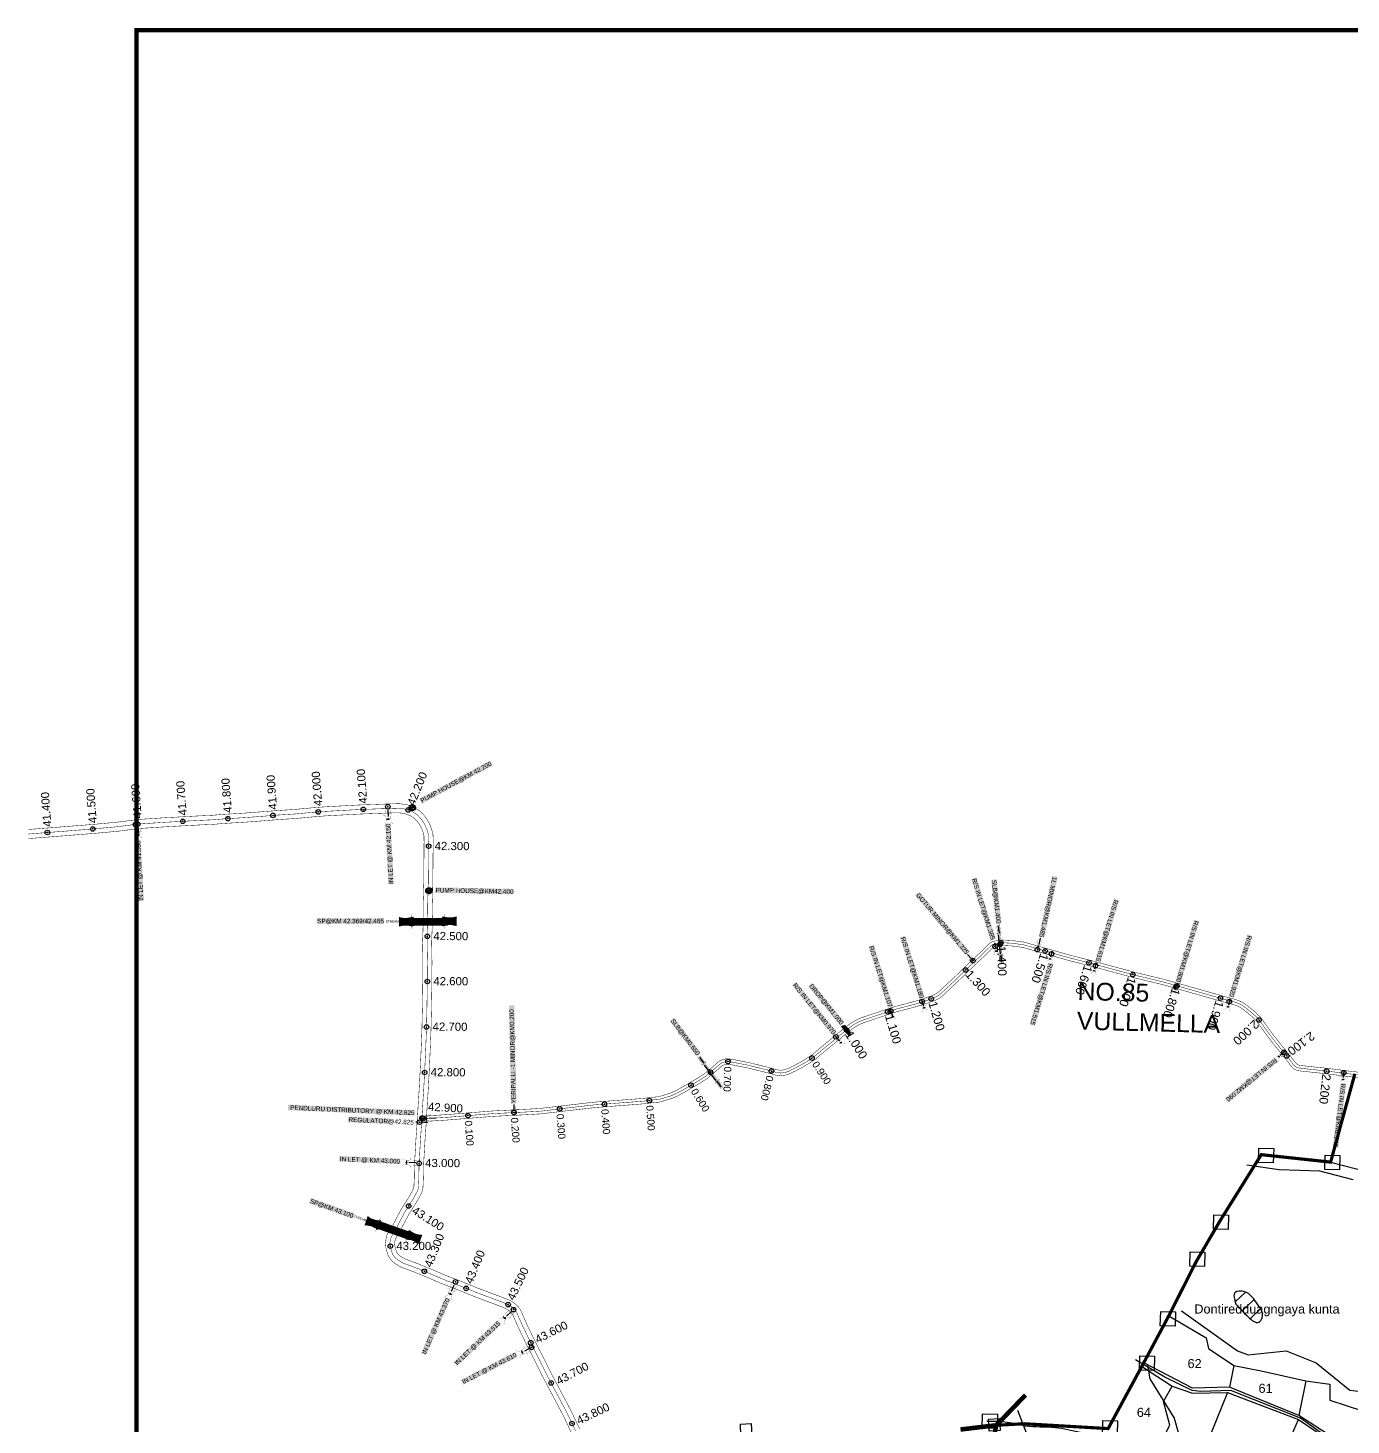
# Model space of a CAD drawing. Header units: inches. Extents: x 204181 to 273365, y 1587708 to 1600456.
# Drawn here: x 205473 to 208388, y 1596483 to 1599561 of the extents above; entities that cross this region are included whole.
import ezdxf
from ezdxf.enums import TextEntityAlignment as Align

# ---------------------------------------------------------------- set-up
doc = ezdxf.new("R2010")
doc.units = ezdxf.units.IN
doc.header["$LTSCALE"] = 15
doc.header["$MEASUREMENT"] = 0
doc.header["$PDMODE"] = 32
doc.header["$PDSIZE"] = 10
doc.linetypes.add('ACAD_ISO02W100', pattern=[15, 12, -3])
doc.linetypes.add('HIDDEN2', pattern=[0.1875, 0.125, -0.0625])
for name, color, linetype in [('BOUNDRY STONES', 240, 'Continuous'), ('CANAL1', 7, 'Continuous'), ('CSMark', 72, 'Continuous'), ('HILLS', 3, 'Continuous'), ('PLOT NOS', 7, 'Continuous'), ('PLOTS', 7, 'Continuous'), ('ROADS', 1, 'Continuous'), ('STREAMS', 4, 'Continuous'), ('STRUCTURE', 5, 'Continuous'), ('TEXT', 1, 'Continuous'), ('text2', 7, 'Continuous'), ('VILLAGE BOUNDARY STONES', 1, 'Continuous'), ('VILLAGE BOUNDRY', 5, 'Continuous'), ('WUA-16', 3, 'Continuous')]:
    doc.layers.add(name, color=color, linetype=linetype)
doc.styles.get("Standard").update_dxf_attribs({"font": 'arial.ttf'})
doc.dimstyles.get("Standard").update_dxf_attribs({"dimtxt": 0.18, "dimasz": 0.18, "dimexe": 0.18, "dimexo": 0.0625, "dimgap": 0.09, "dimtad": 0, "dimtih": 1, "dimtoh": 1, "dimdec": 4, "dimzin": 0, "dimdsep": 46, "dimtxsty": 'Standard', "dimcen": 0.09, "dimadec": 0, "dimazin": 0, "dimtfac": 1, "dimtdec": 4, "dimtofl": 0, "dimtmove": 0, "dimatfit": 3, "dimfxl": 1, "dimtolj": 1, "dimtzin": 0, "dimarcsym": 0})

# ---------------------------------------------------------------- blocks, each defined once
blk = doc.blocks.new('PUMP')
at = {"layer": 'text2', "linetype": 'Continuous'}
h = blk.add_hatch(color=5, dxfattribs=at)
h.dxf.hatch_style = 1
edge = h.paths.add_edge_path(flags=17)
edge.add_arc((0, 0), 10.1, 0, 360)
edge = h.paths.add_edge_path()
edge.add_arc((0, 0), 13.4, 0, 360)
h = blk.add_hatch(dxfattribs=at)
h.set_pattern_fill('ANSI37', color=1, scale=10)
h.set_pattern_definition([(45, (-205292.2248, -1596949.1993), (-0.8838834765, 0.8838834765), []), (135, (-205292.2248, -1596949.1993), (-0.8838834765, -0.8838834765), [])])
h.paths.add_polyline_path([(0, 10.1), (0, 0), (10.1, 0, 0.414214)])
h.paths.add_polyline_path([(0, 0), (-10.1, 0, 0.414214), (0, -10.1)])
at = {"layer": 'text2', "color": 5, "linetype": 'Continuous'}
for radius in [13.4, 10.1]:
    blk.add_circle((0, 0), radius, dxfattribs=at)
at = {"layer": 'text2', "linetype": 'Continuous'}
blk.add_circle((0, 0), 1.3, dxfattribs=at)
blk = doc.blocks.new('DROP')
h = blk.add_hatch()
h.set_pattern_fill('ANSI31', color=1, scale=10, angle=45)
h.set_pattern_definition([(90, (-324.4107, -25.7687), (-1.25, 0), [])])
h.paths.add_polyline_path([(-9.9, -4.3), (-13.8, 4.1), (13.8, 4.1), (10.2, -4.3)])
at = {"layer": 'STRUCTURE', "color": 5, "const_width": 0.49}
blk.add_lwpolyline([(-9.9, -4.3), (-13.8, 4.1), (13.8, 4.1), (10.2, -4.3), (-9.9, -4.3)], dxfattribs=at)
at = {"layer": 'STRUCTURE', "color": 5}
blk.add_circle((0, 0), 1.33, dxfattribs=at)
blk = doc.blocks.new('OT')
at = {"layer": 'STRUCTURE', "color": 190}
for points, const_width in [([(769751.4, 1706595.8), (769729.4, 1706595.8)], 0.5), ([(769751.4, 1706579), (769729.4, 1706579)], 0.5), ([(769775.2, 1706601.8), (769775.2, 1706597.8), (769769.2, 1706593.8), (769761.8, 1706593.8), (769754.4, 1706593.8), (769748.4, 1706597.8), (769748.4, 1706601.8)], 0.5), ([(769748.4, 1706573), (769748.4, 1706577), (769754.4, 1706581), (769761.8, 1706581), (769761.8, 1706581), (769761.8, 1706581), (769769.2, 1706581), (769775.2, 1706577), (769775.2, 1706573)], 0.5), ([(769761.8, 1706593.8), (769761.8, 1706581)], 2.5)]:
    blk.add_lwpolyline(points, dxfattribs=dict(at, const_width=const_width))
at = {"layer": 'STRUCTURE', "color": 0}
blk.add_circle((769761.8, 1706587.4), 1.87, dxfattribs=at)
blk.add_leader([(769732.6, 1706587.4), (769753.8, 1706587.4)], dimstyle='Standard', override={"dimasz": 10, "dimgap": 0.09, "dimtad": 0}, dxfattribs=at)
blk = doc.blocks.new('SP')
at = {"layer": 'STRUCTURE'}
h = blk.add_hatch(dxfattribs=at)
h.set_pattern_fill('DASH', color=256, scale=8, style=0)
edge = h.paths.add_edge_path()
edge.add_spline(control_points=[(769825.7, 1706742.1), (769825.3, 1706741.8), (769823.8, 1706740.8), (769820.9, 1706740.3), (769817, 1706739.7), (769811.4, 1706738.9), (769804, 1706739.7), (769798.4, 1706741), (769795.6, 1706741.6)], knot_values=[0, 0, 0, 0, 1.613557, 5.24513, 8.624976, 13.470124, 22.190216, 30.746377, 30.746377, 30.746377, 30.746377], degree=3, periodic=0)
edge.add_line((769795.6, 1706741.6), (769792.6, 1706739.6))
edge.add_line((769792.6, 1706739.6), (769732.6, 1706739.6))
edge.add_line((769732.6, 1706739.6), (769729.6, 1706741.6))
edge.add_spline(control_points=[(769729.6, 1706741.6), (769726.9, 1706740.9), (769721.3, 1706739.5), (769713.9, 1706738.5), (769708.3, 1706739.1), (769704.4, 1706739.6), (769701.5, 1706740), (769700, 1706741), (769699.5, 1706741.3)], knot_values=[0, 0, 0, 0, 8.556161, 17.276253, 22.121402, 25.501247, 29.13282, 30.746377, 30.746377, 30.746377, 30.746377], degree=3, periodic=0)
edge.add_line((769699.5, 1706741.3), (769699.5, 1706722.1))
edge.add_spline(control_points=[(769699.5, 1706722.1), (769700, 1706722.4), (769701.4, 1706723.4), (769704.3, 1706724), (769708.2, 1706724.5), (769713.8, 1706725.3), (769721.2, 1706724.5), (769726.8, 1706723.3), (769729.6, 1706722.6)], knot_values=[0, 0, 0, 0, 1.613557, 5.24513, 8.624976, 13.470124, 22.190216, 30.746377, 30.746377, 30.746377, 30.746377], degree=3, periodic=0)
edge.add_line((769729.6, 1706722.6), (769732.6, 1706724.6))
edge.add_line((769732.6, 1706724.6), (769792.6, 1706724.6))
edge.add_line((769792.6, 1706724.6), (769795.6, 1706722.6))
edge.add_spline(control_points=[(769795.6, 1706722.6), (769798.4, 1706723.3), (769803.9, 1706724.8), (769811.3, 1706725.8), (769817, 1706725.1), (769820.9, 1706724.7), (769823.8, 1706724.2), (769825.2, 1706723.3), (769825.7, 1706723)], knot_values=[0, 0, 0, 0, 8.556161, 17.276253, 22.121402, 25.501247, 29.13282, 30.746377, 30.746377, 30.746377, 30.746377], degree=3, periodic=0)
edge.add_line((769825.7, 1706723), (769825.7, 1706742.1))
h.paths.add_polyline_path([(769764.2, 1706732.1, -1), (769761.1, 1706732.1, -1)], flags=0)
h.paths.add_polyline_path([(769761.1, 1706732.1, 1), (769764.2, 1706732.1, 1)], flags=16)
at = {"layer": 'STRUCTURE', "const_width": 0.628}
for points in [[(769726.6, 1706747.6), (769726.6, 1706743.6), (769732.6, 1706739.6), (769792.6, 1706739.6), (769798.6, 1706743.6), (769798.6, 1706747.6)], [(769726.6, 1706716.6), (769726.6, 1706720.6), (769732.6, 1706724.6), (769792.6, 1706724.6), (769798.6, 1706720.6), (769798.6, 1706716.6)]]:
    blk.add_lwpolyline(points, dxfattribs=at)
at = {"layer": 'STRUCTURE', "color": 3}
blk.add_lwpolyline([(769732.6, 1706724.6), (769792.6, 1706724.6)], dxfattribs=at)
blk.add_lwpolyline([(769732.6, 1706724.6), (769792.6, 1706724.6)], dxfattribs=at)
at = {"layer": 'STRUCTURE', "color": 0}
blk.add_circle((769762.6, 1706732.1), 1.55, dxfattribs=at)
at = {"layer": 'STRUCTURE'}
for points in [[(769699.5, 1706741.3), (769700.9, 1706740.5), (769704.4, 1706739.6), (769707.8, 1706739.2), (769712.6, 1706738.8), (769721.3, 1706739.7), (769729.6, 1706741.6)], [(769825.7, 1706742.1), (769824.3, 1706741.3), (769820.8, 1706740.3), (769817.5, 1706739.8), (769812.7, 1706739.2), (769804, 1706739.9), (769795.6, 1706741.6)], [(769699.5, 1706722.1), (769700.9, 1706723), (769704.4, 1706724), (769707.7, 1706724.5), (769712.5, 1706725), (769721.2, 1706724.4), (769729.6, 1706722.6)], [(769825.7, 1706723), (769824.3, 1706723.8), (769820.8, 1706724.7), (769817.4, 1706725.1), (769812.6, 1706725.5), (769803.9, 1706724.6), (769795.6, 1706722.6)]]:
    blk.add_spline(points, degree=3, dxfattribs=at)
at = {"layer": 'STRUCTURE', "color": 0}
blk.add_text('STREAM', height=5, dxfattribs=at).set_placement((769684.3, 1706732.1), align=Align.MIDDLE_CENTER)
for points in [[(769727.4, 1706732.1), (769700.8, 1706732.1)], [(769824.4, 1706732.1), (769800.5, 1706732.1)]]:
    blk.add_leader(points, dimstyle='Standard', override={"dimasz": 10, "dimgap": 0.09, "dimtad": 0}, dxfattribs=at)
blk = doc.blocks.new('1INLET')
at = {"layer": 'STRUCTURE', "color": 190}
for points, const_width in [([(9.4, 10.1), (9.4, 7.3), (5.2, 4.5), (0, 4.5), (0, 4.5), (0, 4.5), (-5.2, 4.5), (-9.4, 7.3), (-9.4, 10.1)], 0.35), ([(0, -4.5), (0, 4.5)], 1.75), ([(7.3, 5.9), (22.7, 5.9)], 0.35), ([(-9.4, -10.1), (-9.4, -7.3), (-5.2, -4.5), (0, -4.5), (5.2, -4.5), (9.4, -7.3), (9.4, -10.1)], 0.35), ([(7.3, -5.9), (22.7, -5.9)], 0.35)]:
    blk.add_lwpolyline(points, dxfattribs=dict(at, const_width=const_width))
at = {"layer": 'STRUCTURE', "color": 0}
blk.add_circle((0, 0), 1.31, dxfattribs=at)
blk.add_leader([(26, 0.1), (5.6, 0)], dimstyle='Standard', override={"dimasz": 8, "dimgap": 0.09, "dimtad": 0}, dxfattribs=at)
blk = doc.blocks.new('1SLB')
at = {"layer": 'STRUCTURE'}
h = blk.add_hatch(dxfattribs=at)
h.set_pattern_fill('DOTS', color=6, scale=14, angle=320.3722, style=0)
h.set_pattern_definition([(320.372247934, (-538945.0768, -1194857.3203), (0.89503691186, 0.39489261377), [0, -0.875])])
h.paths.add_polyline_path([(-43.8, 3.5), (-43.8, -3.5), (-23.1, -3.5), (-21, -2.1), (21, -2.1), (23.1, -3.5), (43.8, -3.5), (43.8, 3.5), (23.1, 3.5), (21, 2.1), (-21, 2.1), (-23.1, 3.5)])
at = {"layer": 'STRUCTURE', "color": 6, "linetype": 'ACAD_ISO02W100', "ltscale": 0.5, "const_width": 0.35}
for points in [[(-43.8, 3.5), (-23.1, 3.5)], [(23.1, 3.5), (43.8, 3.5)], [(-43.8, -3.5), (-23.1, -3.5)], [(23.1, -3.5), (43.8, -3.5)]]:
    blk.add_lwpolyline(points, dxfattribs=at)
at = {"layer": 'STRUCTURE', "color": 6, "const_width": 0.44}
for points in [[(-25.2, 7.7), (-25.2, 4.9), (-21, 2.1), (21, 2.1), (25.2, 4.9), (25.2, 7.7)], [(-25.2, -7.7), (-25.2, -4.9), (-21, -2.1), (21, -2.1), (25.2, -4.9), (25.2, -7.7)]]:
    blk.add_lwpolyline(points, dxfattribs=at)
at = {"layer": 'STRUCTURE', "color": 6}
blk.add_lwpolyline([(-21, -2.1), (21, -2.1)], dxfattribs=at)
blk.add_lwpolyline([(-21, -2.1), (21, -2.1)], dxfattribs=at)
at = {"layer": 'STRUCTURE', "color": 0}
blk.add_circle((0, 0), 0.871, dxfattribs=at)
for points in [[(-40.8, 0), (-24.8, 0)], [(39.6, -0.2), (23.5, -0.2)]]:
    blk.add_leader(points, dimstyle='Standard', override={"dimasz": 10, "dimgap": 0.09, "dimtad": 0}, dxfattribs=at)

msp = doc.modelspace()

# ---------------------------------------------------------------- hatches: boundary and pattern name
at = {"layer": 'STREAMS'}
h = msp.add_hatch(dxfattribs=at)
h.set_pattern_fill('ANSI31', color=256, scale=7.823707, angle=-1.4023)
h.set_pattern_definition([(43.597653, (115565.613, 1525623.7), (-17.129598, 17.9893257), [])])
edge = h.paths.add_edge_path()
edge.add_spline(control_points=[(208134.3, 1596749.1), (208130.9, 1596759.7), (208124.7, 1596779.1), (208162, 1596778), (208178.4, 1596753.2), (208199.5, 1596726.8), (208181.8, 1596702.4), (208155.6, 1596725.9), (208142.3, 1596740.4), (208134.3, 1596749.1)], knot_values=[0, 0, 0, 0, 3.305356, 6.052823, 10.402759, 15.139513, 16.624444, 19.970476, 24.96048, 24.96048, 24.96048, 24.96048], degree=3, periodic=0)

# ---------------------------------------------------------------- linework, layer by layer
at = {"layer": 'BOUNDRY STONES'}
for points in [[(208185.2, 1597092.7), (208217.6, 1597091.9), (208216.8, 1597060.2), (208184.4, 1597061)], [(208331, 1597077.1), (208363.5, 1597076.3), (208362.7, 1597044.7), (208330.3, 1597045.5)], [(208085.7, 1596946.1), (208118.2, 1596945.3), (208117.4, 1596913.7), (208085, 1596914.5)], [(208033.7, 1596864.4), (208066.1, 1596863.6), (208065.4, 1596832), (208032.9, 1596832.8)], [(207968.7, 1596733), (208001.2, 1596732.2), (208000.4, 1596700.5), (207967.9, 1596701.3)], [(207922.7, 1596635.2), (207955.1, 1596634.4), (207954.3, 1596602.7), (207921.9, 1596603.5)], [(207576.5, 1596507.2), (207609, 1596506.4), (207608.2, 1596474.7), (207575.7, 1596475.5)], [(207841.4, 1596492.4), (207873.9, 1596491.6), (207873.1, 1596460), (207840.7, 1596460.8)]]:
    msp.add_lwpolyline(points, close=True, dxfattribs=at)
at = {"layer": 'CANAL1', "color": 1, "ltscale": 4, "const_width": 1}
for points in [[(205474.4, 1597794.9), (205615.7, 1597806), (205668.7, 1597810.9), (205716.7, 1597817), (205774.5, 1597820.8), (205848.4, 1597824.8), (205879.4, 1597826.2), (205903.5, 1597828.2), (205951.1, 1597831.1), (205982.7, 1597833.5), (206024.2, 1597836.7), (206061, 1597839.1), (206098.1, 1597842.5), (206127.3, 1597844.8), (206198.4, 1597848.7), (206233.4, 1597850), (206261.1, 1597851), (206291.7, 1597851.9), (206309.4, 1597849.1), (206323.3, 1597843.9), (206336.3, 1597835.9), (206346.1, 1597825.7), (206351.9, 1597818.1), (206357.2, 1597808.8), (206362.6, 1597795.3), (206365.6, 1597784.2), (206365.9, 1597768.8), (206365.7, 1597743.4), (206365.2, 1597676.2), (206363.7, 1597624), (206364.2, 1597590), (206362.6, 1597546.5), (206363.3, 1597503.4), (206363, 1597470.6), (206362.9, 1597446.2), (206362.3, 1597406.9), (206361.2, 1597355), (206359.7, 1597316.1), (206357.4, 1597264.7), (206354.9, 1597217.8), (206353.5, 1597198.5), (206351.2, 1597158), (206347.8, 1597107.8), (206344.9, 1597057), (206344.5, 1597037.4), (206344.3, 1597025.8), (206343.9, 1597016.3), (206343.5, 1597005.4), (206342.2, 1596999), (206339.6, 1596992.7), (206331.5, 1596977.5), (206311.8, 1596946.3), (206290.4, 1596905.3), (206282.9, 1596893.7), (206280.7, 1596884.1), (206281.6, 1596876.5), (206282.9, 1596871.7), (206285.3, 1596864), (206288.8, 1596858.9), (206293.9, 1596854.6), (206302.9, 1596849.1), (206330.3, 1596838.8), (206354.7, 1596829), (206391.7, 1596813.1), (206425.9, 1596799.9), (206465.9, 1596783.7), (206518.2, 1596764.1), (206529.9, 1596759.4), (206538.1, 1596755.5), (206545.2, 1596750.9), (206552.2, 1596744.8), (206558.7, 1596735.7), (206572.8, 1596703.5), (206588.7, 1596670.6), (206611.1, 1596626.5), (206622.9, 1596602.4), (206647.9, 1596555.1), (206661.3, 1596530.1), (206673.9, 1596505.1), (206688.7, 1596474)], [(205473.7, 1597774.8), (205617.4, 1597786.1), (205670.9, 1597791), (205718.6, 1597797.1), (205775.7, 1597800.8), (205849.4, 1597804.8), (205880.7, 1597806.2), (205904.9, 1597808.2), (205952.5, 1597811.1), (205984.2, 1597813.5), (206025.6, 1597816.8), (206062.6, 1597819.1), (206099.8, 1597822.6), (206128.7, 1597824.9), (206199.3, 1597828.7), (206234.2, 1597830), (206261.8, 1597831), (206290.4, 1597831.8), (206304.3, 1597829.6), (206314.5, 1597825.9), (206323.6, 1597820.2), (206330.9, 1597812.8), (206335.1, 1597807), (206339.2, 1597800.1), (206343.6, 1597789), (206345.6, 1597781.4), (206345.9, 1597768.6), (206345.7, 1597743.5), (206345.2, 1597676.6), (206343.7, 1597624.1), (206344.1, 1597590.2), (206342.6, 1597546.7), (206343.3, 1597503.3), (206343, 1597470.7), (206342.9, 1597446.4), (206342.3, 1597407.2), (206341.2, 1597355.6), (206339.7, 1597316.9), (206337.4, 1597265.7), (206334.9, 1597219), (206333.6, 1597199.8), (206331.3, 1597159.3), (206327.8, 1597109.1), (206324.9, 1597057.8), (206324.5, 1597037.7), (206324.4, 1597026.5), (206323.9, 1597017.1), (206323.6, 1597007.7), (206323, 1597004.9), (206321.5, 1597001.3), (206314.2, 1596987.5), (206294.4, 1596956.3), (206273.1, 1596915.4), (206264.1, 1596901.6), (206260.5, 1596885.2), (206261.9, 1596872.8), (206263.7, 1596866.1), (206267.1, 1596855.2), (206273.9, 1596845.3), (206282.2, 1596838.3), (206294, 1596831), (206323.1, 1596820.2), (206347, 1596810.6), (206384.2, 1596794.5), (206418.6, 1596781.3), (206458.6, 1596765), (206511, 1596745.4), (206521.9, 1596741.1), (206528.3, 1596738), (206533.1, 1596734.9), (206537.3, 1596731.2), (206541.2, 1596725.8), (206554.7, 1596695.1), (206570.8, 1596661.7), (206593.2, 1596617.6), (206605.1, 1596593.3), (206630.2, 1596545.7), (206643.5, 1596520.9), (206655.9, 1596496.3), (206670.7, 1596465.2)]]:
    msp.add_lwpolyline(points, dxfattribs=at)
at = {"layer": 'CANAL1', "color": 1, "linetype": 'HIDDEN2', "ltscale": 4, "const_width": 1}
for points in [[(205474.1, 1597784.9), (205616, 1597796), (205616, 1597796), (205669.8, 1597801), (205717.7, 1597807), (205775.1, 1597810.8), (205848.9, 1597814.8), (205880.1, 1597816.2), (205904.2, 1597818.2), (205913.7, 1597818.8), (205951.8, 1597821.1), (205983.4, 1597823.5), (206024.9, 1597826.8), (206061.8, 1597829.1), (206099, 1597832.6), (206112.7, 1597833.6), (206128, 1597834.8), (206198.8, 1597838.7), (206233.8, 1597840), (206261.4, 1597841), (206291.1, 1597841.8), (206306.9, 1597839.4), (206318.9, 1597834.9), (206330, 1597828.1), (206338.5, 1597819.2), (206343.5, 1597812.5), (206348.2, 1597804.4), (206353.1, 1597792.2), (206355.6, 1597782.8), (206355.9, 1597768.7), (206355.7, 1597743.4), (206355.2, 1597676.4), (206353.7, 1597624.1), (206354.2, 1597590.1), (206352.6, 1597546.6), (206353.3, 1597503.3), (206353, 1597470.7), (206353, 1597460), (206352.9, 1597446.3), (206352.3, 1597407), (206351.2, 1597355.3), (206349.7, 1597316.5), (206347.4, 1597265.2), (206347.1, 1597259.4), (206344.9, 1597218.4), (206343.6, 1597199.2), (206341.2, 1597158.6), (206337.8, 1597108.5), (206335, 1597059.2), (206334.9, 1597057.4), (206334.5, 1597037.6), (206334.4, 1597026.2), (206333.9, 1597016.7), (206333.5, 1597006.6), (206332.6, 1597001.9), (206330.5, 1596997), (206322.8, 1596982.5), (206303.1, 1596951.3), (206281.9, 1596910.7), (206281.7, 1596910.4), (206273.5, 1596897.6), (206270.6, 1596884.6), (206271.7, 1596874.6), (206273.3, 1596868.9), (206276.2, 1596859.6), (206281.3, 1596852.1), (206288.1, 1596846.5), (206298.4, 1596840.1), (206326.7, 1596829.5), (206350.9, 1596819.8), (206388, 1596803.8), (206422.3, 1596790.6), (206462.2, 1596774.3), (206514.6, 1596754.8), (206525.9, 1596750.3), (206533.2, 1596746.8), (206539.1, 1596742.9), (206544.7, 1596738), (206549.9, 1596730.8), (206563.7, 1596699.3), (206579.7, 1596666.2), (206602.2, 1596622), (206614, 1596597.8), (206625.8, 1596575.4), (206639, 1596550.4), (206652.4, 1596525.5), (206664.9, 1596500.7), (206679.7, 1596469.6)], [(208405.1, 1597253.9), (208337.1, 1597262.3), (208278.5, 1597268.7), (208271.6, 1597269.7), (208266.4, 1597271.9), (208263.5, 1597274.5), (208259.3, 1597279), (208251.9, 1597289.3), (208237.3, 1597307), (208220.8, 1597327.4), (208204.2, 1597349.3), (208188.6, 1597371.1), (208182.4, 1597379), (208176.5, 1597384.8), (208165.9, 1597393.9), (208157, 1597401.1), (208148.6, 1597407.3), (208140.4, 1597411.5), (208129.7, 1597415.3), (208115.3, 1597418.8), (208070.5, 1597431.7), (207975.2, 1597458.7), (207911.8, 1597473.9), (207818.1, 1597499.2), (207767.5, 1597512.1), (207722.8, 1597524.8), (207690.7, 1597534), (207665.8, 1597541), (207640.9, 1597544.3), (207619.3, 1597545.5), (207611.7, 1597544.5), (207604.6, 1597543.3), (207598.6, 1597541.4), (207594.5, 1597538.4), (207587.5, 1597531.7), (207577.1, 1597521.2), (207561.4, 1597506.4), (207537, 1597483.4), (207514.2, 1597460.9), (207491.4, 1597439.8), (207484.6, 1597433.4), (207477.9, 1597428.3), (207467.5, 1597423.2), (207456.5, 1597419.4), (207442.9, 1597414.7), (207423.1, 1597408.8), (207384.9, 1597398.9), (207324.5, 1597378.9), (207307.9, 1597373.1), (207299.6, 1597369), (207289.3, 1597362.8), (207278.3, 1597354.7), (207276.4, 1597353.2)], [(207276.4, 1597353.2), (207262, 1597341.6), (207245.4, 1597327.6), (207222.1, 1597308.7), (207205.8, 1597294.7), (207188.1, 1597282.9), (207175.9, 1597275.9), (207161.7, 1597268.4), (207149.1, 1597262.3), (207142, 1597259.8), (207131.5, 1597258.2), (207121.2, 1597259.7), (207107.4, 1597263.8), (207060.4, 1597275.3), (207027.7, 1597281.8), (207018.1, 1597283.3), (207012.1, 1597283.7), (207005.8, 1597282.1), (207001.9, 1597280.9), (206996.5, 1597277.2), (206991.5, 1597272.7), (206981.7, 1597264.1), (206965.7, 1597250.6), (206949.2, 1597240.5), (206934, 1597231.5), (206923.4, 1597225.1), (206901.5, 1597213.1), (206889.5, 1597207.9), (206877.5, 1597204.2), (206862.9, 1597200), (206853.9, 1597199.3), (206830, 1597196.4), (206719.7, 1597188), (206644.8, 1597179.3), (206603.3, 1597174.4), (206580, 1597172.9), (206544.1, 1597171.1), (206498.8, 1597168.9), (206396.5, 1597160.7), (206341.1, 1597157.3)]]:
    msp.add_lwpolyline(points, dxfattribs=at)
at = {"layer": 'CANAL1', "color": 200, "const_width": 1}
for points in [[(208405.8, 1597259.9), (208337.8, 1597268.3), (208279.3, 1597274.6), (208273.3, 1597275.5), (208269.7, 1597277), (208267.7, 1597278.8), (208263.9, 1597282.8), (208256.7, 1597293), (208242, 1597310.8), (208225.5, 1597331.1), (208209, 1597352.9), (208193.4, 1597374.7), (208186.9, 1597383), (208180.6, 1597389.3), (208169.8, 1597398.5), (208160.6, 1597405.8), (208151.7, 1597412.4), (208142.7, 1597417), (208131.4, 1597421), (208116.8, 1597424.6), (208072.1, 1597437.5), (207976.7, 1597464.5), (207913.3, 1597479.7), (207819.6, 1597505.1), (207769, 1597517.9), (207724.4, 1597530.6), (207692.3, 1597539.7), (207667, 1597546.9), (207641.5, 1597550.2), (207619.1, 1597551.5), (207610.8, 1597550.4), (207603.3, 1597549.2), (207595.8, 1597546.9), (207590.6, 1597543), (207583.3, 1597536), (207572.9, 1597525.5), (207557.3, 1597510.8), (207532.9, 1597487.7), (207510, 1597465.2), (207487.3, 1597444.2), (207480.7, 1597438), (207474.7, 1597433.4), (207465.2, 1597428.7), (207454.5, 1597425.1), (207441.1, 1597420.4), (207421.5, 1597414.6), (207383.2, 1597404.7), (207322.6, 1597384.6), (207305.6, 1597378.7), (207296.7, 1597374.3), (207285.9, 1597367.8), (207274.6, 1597359.4), (207272.7, 1597357.9)], [(208404.3, 1597248), (208336.4, 1597256.3), (208277.7, 1597262.7), (208270, 1597263.9), (208263.1, 1597266.7), (208259.3, 1597270.2), (208254.6, 1597275.2), (208247.1, 1597285.6), (208232.7, 1597303.2), (208216.1, 1597323.7), (208199.4, 1597345.8), (208183.8, 1597367.5), (208177.9, 1597375), (208172.4, 1597380.4), (208162.1, 1597389.2), (208153.3, 1597396.3), (208145.4, 1597402.2), (208138, 1597406), (208128, 1597409.5), (208113.7, 1597413), (208068.9, 1597425.9), (207973.7, 1597452.9), (207910.3, 1597468.1), (207816.6, 1597493.4), (207765.9, 1597506.3), (207721.2, 1597519.1), (207689.1, 1597528.2), (207664.6, 1597535.1), (207640.4, 1597538.3), (207619.6, 1597539.5), (207612.6, 1597538.5), (207606, 1597537.5), (207601.3, 1597536), (207598.4, 1597533.8), (207591.7, 1597527.4), (207581.3, 1597516.9), (207565.5, 1597502.1), (207541.2, 1597479.1), (207518.3, 1597456.6), (207495.5, 1597435.4), (207488.5, 1597428.8), (207481.1, 1597423.1), (207469.8, 1597417.6), (207458.4, 1597413.8), (207444.8, 1597409), (207424.7, 1597403), (207386.6, 1597393.2), (207326.5, 1597373.2), (207310.2, 1597367.6), (207302.5, 1597363.8), (207292.6, 1597357.8), (207281.9, 1597349.9), (207280.2, 1597348.5)], [(207272.7, 1597357.9), (207258.2, 1597346.2), (207241.6, 1597332.2), (207218.3, 1597313.3), (207202.1, 1597299.5), (207185, 1597288), (207173, 1597281.1), (207158.9, 1597273.7), (207146.8, 1597267.8), (207140.6, 1597265.6), (207131.5, 1597264.3), (207122.5, 1597265.6), (207108.9, 1597269.6), (207061.7, 1597281.2), (207028.7, 1597287.7), (207018.8, 1597289.3), (207011.5, 1597289.8), (207004.2, 1597287.9), (206999.3, 1597286.3), (206992.7, 1597281.9), (206987.5, 1597277.1), (206977.8, 1597268.6), (206962.1, 1597255.5), (206946.1, 1597245.6), (206931, 1597236.6), (206920.4, 1597230.4), (206898.8, 1597218.5), (206887.4, 1597213.6), (206875.8, 1597210), (206861.9, 1597205.9), (206853.3, 1597205.3), (206829.4, 1597202.4), (206719.2, 1597194), (206644.1, 1597185.2), (206602.7, 1597180.4), (206579.6, 1597178.9), (206543.8, 1597177.1), (206498.4, 1597174.8), (206396.1, 1597166.7), (206340.7, 1597163.3)], [(207280.2, 1597348.5), (207265.8, 1597337), (207249.2, 1597323), (207226, 1597304.1), (207209.4, 1597289.9), (207191.3, 1597277.9), (207178.8, 1597270.6), (207164.4, 1597263), (207151.4, 1597256.7), (207143.5, 1597253.9), (207131.5, 1597252.2), (207119.9, 1597253.8), (207105.8, 1597258), (207059.1, 1597269.4), (207026.6, 1597275.9), (207017.4, 1597277.3), (207012.6, 1597277.7), (207007.5, 1597276.3), (207004.5, 1597275.4), (207000.2, 1597272.5), (206995.5, 1597268.2), (206985.6, 1597259.5), (206969.2, 1597245.7), (206952.3, 1597235.4), (206937.1, 1597226.3), (206926.4, 1597219.9), (206904.1, 1597207.7), (206891.6, 1597202.3), (206879.3, 1597198.5), (206864, 1597194.1), (206854.5, 1597193.3), (206830.6, 1597190.5), (206720.3, 1597182), (206645.5, 1597173.3), (206603.8, 1597168.4), (206580.3, 1597166.9), (206544.4, 1597165.1), (206499.2, 1597162.9), (206396.9, 1597154.7), (206341.5, 1597151.3)]]:
    msp.add_lwpolyline(points, dxfattribs=at)
at = {"layer": 'HILLS'}
for points in [[(208392.9, 1597023), (208319.4, 1597041.7), (208229.8, 1597045.1), (208158.6, 1597055)], [(208014.7, 1596734.3), (208137.9, 1596646.2), (208161.1, 1596637.5), (208244.8, 1596646), (208311.1, 1596619.9), (208385.1, 1596559.4), (208435, 1596553.8)]]:
    msp.add_lwpolyline(points, dxfattribs=at)
at = {"layer": 'PLOTS'}
for points in [[(208343, 1597062), (208457.6, 1597032.6), (208499.2, 1597019.1), (208506.9, 1596977.7), (208566.9, 1596950), (208637.6, 1596915.1), (208755, 1596896.3), (208769.4, 1596893.1), (208892.7, 1596872.5), (208904.5, 1596895.8), (208978.7, 1596875), (209042.1, 1596857.3), (209054.1, 1596854.2), (209201, 1596780.5), (209242.3, 1596787.8), (209278.5, 1596780), (209325.3, 1596771.4), (209376.1, 1596760.9), (209438.8, 1596750.1)], [(207986.6, 1596723.4), (208068.8, 1596674.9), (208073.9, 1596651.6), (208130.1, 1596613.9), (208190.2, 1596602.2), (208288.1, 1596579.8), (208341.2, 1596572.6), (208341.1, 1596537.4), (208413.5, 1596514), (208425.6, 1596527.8), (208449, 1596523.3), (208497.6, 1596535.8), (208562.8, 1596542.9), (208616.7, 1596550.5), (208739.6, 1596555.4), (208862.8, 1596561), (208917.2, 1596654.8), (209039.5, 1596664.3)], [(209856.2, 1595880.8), (209745.9, 1595889.9), (209665.1, 1595909.9), (209649.6, 1595910.3), (209554, 1595949), (209475.9, 1595977.8), (209406.9, 1596058.7), (209266.5, 1596101.5), (209243.3, 1596105.9), (209181.1, 1596138.2), (209096.3, 1596175.6), (208949.8, 1596242.2), (208867.7, 1596277), (208688.7, 1596300), (208590, 1596327.8), (208541, 1596347.2), (208482.1, 1596375.4), (208407.9, 1596416), (208273.2, 1596503.4), (208120.3, 1596565.8), (208038.5, 1596563.9), (207931.2, 1596619.5)], [(207926.4, 1596612.4), (207993.9, 1596568.1), (208038.8, 1596552.9), (208115.8, 1596554.7), (208272, 1596494.8), (208388.1, 1596416.3), (208416.1, 1596394), (208487.4, 1596357.1), (208538.1, 1596332.5), (208679.7, 1596294.1), (208810.4, 1596270.9), (208944.6, 1596231.4)], [(208130.1, 1596613.9), (208120.3, 1596565.8)], [(207958.3, 1596422.3), (207988.5, 1596482.7), (207974.6, 1596534.8), (207993.9, 1596568.1)], [(208115.8, 1596554.7), (208053.5, 1596400.3), (208034.8, 1596362.5)], [(208288.1, 1596579.8), (208273.2, 1596503.4)], [(208149.1, 1596233.2), (208251.9, 1596447.6), (208272, 1596494.8)]]:
    msp.add_lwpolyline(points, dxfattribs=at)
at = {"layer": 'ROADS'}
for points in [[(209894.8, 1595873.3), (209795.3, 1595882.4), (209669.2, 1595900.4), (209516.3, 1595951), (209474.4, 1595960.9), (209402.6, 1595999.4), (209355.3, 1596037.8), (209176.3, 1596127.7), (209063.3, 1596180.9), (208959.4, 1596227.1), (208877.4, 1596264), (208800.7, 1596277.7), (208692.8, 1596296.5), (208643.3, 1596308.4), (208527.6, 1596343.3), (208416.2, 1596399.7), (208315.6, 1596469.6), (208276.6, 1596498.1), (208123.2, 1596558.4), (208057.5, 1596556.6), (208038.2, 1596559.1), (207977.8, 1596587.9), (207913.4, 1596626)], [(207939.5, 1596614.2), (207944.8, 1596584.8), (207998.3, 1596498.1), (208026.7, 1596396.3)], [(207653.4, 1596515.7), (207684.3, 1596435.2), (207716.7, 1596347.1), (207730.5, 1596244.6), (207752.8, 1596046.2), (207742.2, 1596012), (207855.1, 1596003.7), (207896.9, 1595958.7), (207817.2, 1595964), (207711, 1595972.6), (207621.9, 1595980.1), (207510.1, 1595988.2), (207384, 1595998.9)]]:
    msp.add_lwpolyline(points, dxfattribs=at)
at = {"layer": 'STREAMS'}
for points in [[(208134.3, 1596749.1), (208132.5, 1596774.9), (208153.9, 1596776), (208179.1, 1596753.2), (208192.1, 1596718.5), (208184.9, 1596709.4), (208161.5, 1596721.1), (208134.3, 1596749.1)], [(209855.1, 1595881), (209823.4, 1595876.2), (209802.3, 1595865.1), (209766.3, 1595852.7), (209724.2, 1595832.9), (209666.4, 1595842.3), (209610.8, 1595848.4), (209578.7, 1595848.1), (209541.5, 1595869.5), (209482.8, 1595942.7), (209424.4, 1595957.4), (209361.4, 1595955.1), (209313.3, 1595967.4), (209238.2, 1595965.1), (209178.6, 1595967.4), (209126, 1595967.3), (209067.4, 1595939.1), (208998.2, 1595922.7), (208959.6, 1595906.2), (208911.2, 1595907.7), (208857.1, 1595915.3), (208787.2, 1595904), (208723.9, 1595919.2), (208637.3, 1595918.8), (208581.7, 1595937.9), (208517.9, 1595958.6), (208465.8, 1595990.3), (208396.6, 1596023.8), (208307.9, 1596073.8), (208235.3, 1596150), (208145.1, 1596220.7), (208089.5, 1596267.2), (208046.5, 1596338.7), (207990, 1596392.5), (207933.2, 1596427.1), (207880.2, 1596451.4), (207823.2, 1596459.9), (207791.4, 1596466), (207736.3, 1596476.7), (207670.8, 1596480.5), (207630.6, 1596488.6), (207585.9, 1596490.1)]]:
    msp.add_spline(points, degree=3, dxfattribs=at)
at = {"layer": 'text2', "color": 5, "const_width": 10}
msp.add_lwpolyline([(205712.3, 1599556.1), (219410.4, 1599556.1), (219410.4, 1589956.2), (205712.3, 1589956.2)], close=True, dxfattribs=at)
at = {"layer": 'text2', "color": 3, "linetype": 'Continuous', "const_width": 2}
msp.add_lwpolyline([(206327, 1597150.8), (206354.4, 1597148.9)], dxfattribs=at)
at = {"layer": 'text2'}
for p in [(206266, 1597845, 34), (206320, 1597843, 7), (205913.7, 1597818.8), (206112.7, 1597833.6), (205616, 1597796), (205710.3, 1597806.1), (206354.1, 1597592.1), (206353, 1597460), (206347.1, 1597259.4), (206336, 1597150, 13), (206344, 1597158, 12), (206335, 1597059.2), (206281.9, 1596910.7), (206415, 1596798, 16), (206543, 1596737, 17), (206583, 1596654, 18)]:
    msp.add_point(p, dxfattribs=at)
at = {"layer": 'text2', "color": 3, "linetype": 'Continuous'}
for p in [(205814.3, 1597812.9), (206013.2, 1597825.9), (206211.9, 1597839.2), (206310.8, 1597837.9), (205516.1, 1597788.2), (205616, 1597796), (205715, 1597806.7), (206355.9, 1597758), (206354.7, 1597659.9), (206353, 1597559.4), (207616.4, 1597545.1), (207714.2, 1597527.3), (207539.1, 1597485.4), (207810.7, 1597501.1), (207907.2, 1597475.1), (206353, 1597460), (208004.1, 1597450.5), (207463.1, 1597421.7), (208100.3, 1597423.1), (207367.3, 1597393.1), (206351.3, 1597359.7), (207276.4, 1597353.2), (208185.4, 1597375.1), (207200.5, 1597291.2), (208246.4, 1597295.9), (206347.1, 1597259.4), (206347.1, 1597259.4), (207015.4, 1597283.5), (207111.1, 1597262.7), (208334.2, 1597262.6), (206934, 1597231.5), (206934, 1597231.5), (206842.1, 1597197.9), (206442.6, 1597164.4), (206544.1, 1597171.1), (206644.8, 1597179.3), (206743.3, 1597189.8), (206341.3, 1597159.3), (206312, 1596965.4), (206271.5, 1596876.7), (206346.6, 1596821.5), (206438.6, 1596784), (206531.1, 1596747.8), (206580.9, 1596664), (206625.8, 1596575.4), (206625.8, 1596575.4), (206671.9, 1596486)]:
    msp.add_point(p, dxfattribs=at)
at = {"layer": 'text2', "color": 2, "linetype": 'Continuous'}
for p in [(207604, 1597537, 86), (207615, 1597542, 85), (207555, 1597506, 84), (207697, 1597530, 87), (207728, 1597521, 88), (207825, 1597495, 89), (208002, 1597448, 90), (207443, 1597416, 83), (208120, 1597416, 91), (207374, 1597395, 82), (207276.4, 1597353.2), (207253, 1597338, 80), (208240, 1597304, 92), (206977, 1597260, 79), (208372, 1597259, 93), (206544.1, 1597171.1), (206644.8, 1597179.3)]:
    msp.add_point(p, dxfattribs=at)
at = {"layer": 'VILLAGE BOUNDARY STONES'}
for points in [[(207589.6, 1596495.5), (207613.5, 1596496.8), (207614.9, 1596470.9), (207591.1, 1596469.5)], [(207042.7, 1596484.5), (207066.5, 1596485.9), (207068, 1596459.9), (207044.1, 1596458.5)]]:
    msp.add_lwpolyline(points, close=True, dxfattribs=at)
at = {"layer": 'VILLAGE BOUNDRY', "color": 5, "linetype": 'HIDDEN2', "ltscale": 20}
msp.add_lwpolyline([(208396.5, 1597256.5, 7, 7, 0), (208343, 1597062, 7, 7, 0), (208190.3, 1597078.4, 7, 7, 0), (208100.7, 1596934.7, 7, 7, 0), (208047, 1596842.9, 7, 7, 0), (207986.6, 1596723.4, 7, 7, 0), (207931.2, 1596619.5, 7, 7, 0), (207852.9, 1596474.8, 7, 7, 0), (207667.9, 1596485.5, 7, 7, 0), (207606.5, 1596482.2, 8, 8, 0), (207540.2, 1596157.9, 8, 8, 0)], format="xyseb", dxfattribs=at)
at = {"layer": 'VILLAGE BOUNDRY', "linetype": 'HIDDEN2', "ltscale": 20, "const_width": 10}
msp.add_lwpolyline([(207527.7, 1596472.8), (207606.5, 1596482.2), (207670.9, 1596548.7), (207606.5, 1596482.2), (207603.5, 1596467.5)], dxfattribs=at)
at = {"layer": 'WUA-16', "color": 17, "const_width": 4}
msp.add_lwpolyline([(207527.7, 1596472.8), (207606.5, 1596482.2), (207603.5, 1596467.5)], dxfattribs=at)

# ---------------------------------------------------------------- block references
at = {"layer": 'STRUCTURE', "color": 0}
for p, xscale, yscale, zscale, rotation in [((-1014146.1, 2075341.8, 34), 0.7000000000000006, 0.7000000000000006, 0.7000000000000006, 272.9084585198758), ((-666006.8, 1938871.5), 0.5, 0.5, 0.5, 272.9084585198758), ((687781.9, 2816035.2), 0.6999999999999998, 0.6999999999999998, 0.6999999999999998, 182.7249408487463), ((795730.6, 2767538.5), 0.7, 0.7, 0.7, 177.5492102643626), ((-674110, 2567407.1, 16), 0.7000000000000002, 0.7000000000000002, 0.7000000000000002, 246.4907066016365), ((-228444.2, 2832938.8, 17), 0.7, 0.7, 0.7, 223.6624792380915), ((136470.5, 2905277.6, 18), 0.7, 0.7, 0.7, 207.3437829632987)]:
    msp.add_blockref('OT', p, dxfattribs=dict(at, xscale=xscale, yscale=yscale, zscale=zscale, rotation=rotation))
msp.add_blockref('SP', (-563408.5, -109140), dxfattribs=at)
at = {"layer": 'STRUCTURE', "color": 0, "rotation": 340.5419768130784}
msp.add_blockref('SP', (-1088060, 244079.2), dxfattribs=at)
at = {"layer": 'text2', "color": 3, "linetype": 'Continuous', "xscale": 0.5, "yscale": 0.5, "zscale": 0.5}
for p in [(206320, 1597843, 7), (206357, 1597660, 8)]:
    msp.add_blockref('PUMP', p, dxfattribs=at)
at = {"layer": 'text2', "color": 3, "linetype": 'Continuous'}
for name, p, rotation in [('1SLB', (207615, 1597542, 85), 275.6471961815504), ('DROP', (207276.4, 1597353.2), 127.9352680206592), ('1SLB', (206977, 1597260, 79), 306.6308434762594)]:
    msp.add_blockref(name, p, dxfattribs=dict(at, rotation=rotation))
for p, xscale, yscale, zscale, rotation in [((207606, 1597527), 0.7000000000000001, 0.7000000000000001, 0.7000000000000001, 101.1580106466922), ((207699, 1597537.8, 87), 0.7, 0.7, 0.7, 75.44971292098481), ((207555, 1597506, 84), 0.7, 0.7, 0.7, 131.0717423981366), ((207724.9, 1597509.6), 0.7000000000000001, 0.7000000000000001, 0.7000000000000001, 74.02321959423395), ((207822.1, 1597483.5, 182), 0.7, 0.7, 0.7, 75.65688654887641), ((207999.2, 1597437.2, 182), 0.7, 0.7, 0.7, 75.65688654887641), ((207447.4, 1597401.9, 83), 0.7, 0.7, 0.7, 107.0022412184586), ((208116.9, 1597404, 182), 0.7, 0.7, 0.7, 75.65688654887641), ((207378.5, 1597382.4, 82), 0.7, 0.7, 0.7, 108.452254343001), ((207263.8, 1597325.1, 80), 0.7, 0.7, 0.7, 129.4751262709981), ((208229.2, 1597294.6), 0.7000000000000001, 0.7000000000000001, 0.7000000000000001, 40.90056296405523), ((208370.4, 1597244.2, 94), 0.7, 0.7, 0.7, 83.20645558229324), ((206544.1, 1597171.1), 0.7, 0.7, 0.7, 91.28554851497279)]:
    msp.add_blockref('1INLET', p, dxfattribs=dict(at, xscale=xscale, yscale=yscale, zscale=zscale, rotation=rotation))

# ---------------------------------------------------------------- texts
at = {"layer": 'CSMark', "color": 1}
for s, height, rotation, p in [('41.900', 18, 94.32, (206013.2, 1597838.5)), ('42.000', 18, 94.32, (206112.7, 1597846.3)), ('42.100', 18, 94.32, (206211.9, 1597851.8)), ('42.200', 18, 68.0511, (206316.4, 1597849.3)), ('41.500', 18, 94.32, (205616, 1597808.7)), ('41.600', 18, 94.32, (205715, 1597819.3)), ('41.700', 18, 94.32, (205814.3, 1597825.6)), ('41.800', 18, 94.32, (205913.7, 1597831.4)), ('41.400', 18, 94.32, (205516.1, 1597800.8)), ('42.300', 18, 359.6913, (206369.2, 1597758.7)), ('42.500', 18, 359.6913, (206366.4, 1597560.3)), ('1.400', 19, 272.2193, (207617.5, 1597538.6)), ('1.500', 19, 252.0644, (207713, 1597520.8)), ('1.300', 19, 311.8813, (207544.1, 1597481.1)), ('1.600', 19, 252.0644, (207809.5, 1597494.7)), ('42.600', 18, 359.6913, (206366.3, 1597460.9)), ('1.700', 19, 252.0644, (207906.1, 1597468.7)), ('1.800', 19, 252.0644, (208003, 1597444)), ('1.900', 19, 252.0644, (208099.2, 1597416.7)), ('1.100', 19, 286.4144, (207370, 1597387.1)), ('1.200', 19, 286.4144, (207465.8, 1597415.7)), ('42.700', 18, 359.6913, (206364.6, 1597360.6)), ('2.000', 19, 222.8249, (208181.3, 1597370)), ('1.000', 19, 301.9309, (207280.7, 1597348.2)), ('2.100', 19, 216.576, (208305, 1597342.9)), ('42.800', 18, 359.6913, (206360.4, 1597260.3)), ('0.700', 16, 268.2784, (207015, 1597272.7)), ('0.900', 16, 303.3804, (207206.4, 1597282.1)), ('0.800', 16, 256.074, (207108.5, 1597252.2)), ('2.200', 19, 263.829, (208334.4, 1597256)), ('0.600', 16, 301.6357, (206939.7, 1597222.3)), ('42.900', 18, 356.707, (206354.7, 1597184.4)), ('0.400', 16, 274.1913, (206744.1, 1597179)), ('0.500', 16, 274.1913, (206842.9, 1597187.1)), ('0.100', 16, 274.1913, (206443.4, 1597153.6)), ('0.200', 16, 274.1913, (206544.9, 1597160.3)), ('0.300', 16, 274.1913, (206645.5, 1597168.5)), ('43.000', 18, 359.6913, (206348.3, 1597060.2)), ('43.100', 18, 327.6448, (206322.3, 1596958.1)), ('43.300', 18, 68.0928, (206354, 1596832.1)), ('43.200', 18, 359.6913, (206284.8, 1596877.6)), ('43.400', 18, 67.8361, (206443.4, 1596795.6)), ('43.500', 18, 64.4121, (206536, 1596759.4)), ('43.600', 18, 26.9465, (206591.9, 1596670)), ('43.700', 18, 27.8505, (206638.5, 1596578.4)), ('43.800', 18, 25.4482, (206683.3, 1596491.4))]:
    msp.add_text(s, height=height, rotation=rotation, dxfattribs=at).set_placement(p, align=Align.MIDDLE_LEFT)
at = {"layer": 'PLOT NOS'}
for s, p in [('Dontiredduagngaya kunta', (208202.8, 1596738.3)), ('62', (208043.4, 1596618.1)), ('61', (208199.8, 1596563.6)), ('64', (207931.6, 1596510.6))]:
    msp.add_text(s, height=20, dxfattribs=at).set_placement(p, align=Align.MIDDLE_CENTER)
at = {"layer": 'STRUCTURE', "color": 5, "char_height": 10, "attachment_point": 1, "bg_fill": 1, "box_fill_scale": 1.1, "bg_fill_color": 7, "bg_fill_true_color": 16777215, "bg_fill_transparency": 0}
for s, insert, width, rotation in [('PUMP HOUSE@KM 42.200', (206336.6, 1597862.1, 7), 175.1, 28.3413), ('IN LET @ KM 42.150', (206268.1, 1597674.8, 34), 132.412, 92.9085), ('IN LET @ KM 41.590', (205717.5, 1597637.7), 132.412, 92.9085), ('1L MINOR@KM1.485', (207740.5, 1597689.3), 135.618, 257.3925), ('PUMP HOUSE@KM42.400', (206371.4, 1597666.3, 7), 171.219, 358.9173), ('R/S IN LET@KM1.385', (207562, 1597688.1), 140.202, 287.5254), ('SLB@KM1.400', (207606.3, 1597684.3), 96.041, 276.3472), ('GOTUR MINOR@KM1.325', (207436.7, 1597656), 170.523, 310.183), ('R/S IN LET@KM1.615', (207875.7, 1597638.1), 140.202, 253.2946), ('R/S IN LET@KM1.800', (208052.5, 1597592.2), 140.202, 253.2946), ('R/S IN LET@KM1.107', (207335.8, 1597539.6), 140.202, 287.5254), ('R/S IN LET@KM1.180', (207405.2, 1597559.4), 140.202, 287.5254), ('R/S IN LET@KM1.920', (208169.7, 1597559.5), 140.202, 253.2946), ('R/S IN LET@KM1.515', (207731.3, 1597497.8), 140.202, 253.2946), ('R/S IN LET@KM0.970', (207165.5, 1597457.7), 140.168, 309.0547), ('DROP@KM1.000', (207201.4, 1597455.7), 109.998, 309.0547), ('YERIPALLI -1 MINOR@KM0.200', (206538.2, 1597191.4), 214.698, 91.1753), ('SLB@KM0.650', (206896.5, 1597379), 95.932, 306.9781), ('R/S IN LET@KM2.090', (208226.5, 1597284), 140.202, 219.4805), ('R/S IN LET@KM2.240', (208376, 1597234.3), 140.202, 262.9904), (' PENDLURU DISTRIBUTORY @ KM 42.825', (206047.3, 1597187.4), 277.665, 357.5492), ('REGULATOR@42.825 ', (206179.8, 1597160.8), 90.741, 357.5492), ('IN LET @ KM 43.000', (206160.5, 1597074.3), 132.412, 357.5492), ('SP@KM 43.100', (206096.8, 1596981.5), 99.814, 340.542), ('IN LET @ KM 43.370', (206340.6, 1596641.6, 16), 132.412, 66.4907), ('IN LET @ KM 43.515', (206412, 1596620.9, 17), 132.522, 43.6625), ('IN LET @ KM 43.610', (206428.3, 1596581.6, 18), 132.412, 27.3438)]:
    msp.add_mtext(s, dxfattribs=dict(at, insert=insert, width=width, rotation=rotation))
at = {"layer": 'STRUCTURE', "color": 5, "insert": (206110.4, 1597598.2), "char_height": 10, "width": 146.532, "attachment_point": 1, "bg_fill": 1, "box_fill_scale": 1.1, "bg_fill_color": 7, "bg_fill_true_color": 16777215, "bg_fill_transparency": 0}
msp.add_mtext('SP@KM 42.369/42.465', dxfattribs=at)
at = {"layer": 'TEXT', "insert": (207786.2, 1597458.4), "char_height": 39.119, "width": 315.99, "attachment_point": 1, "rotation": 358.5977}
msp.add_mtext('NO.85 VULLMELLA', dxfattribs=at)

doc.saveas('drawing.dxf')
